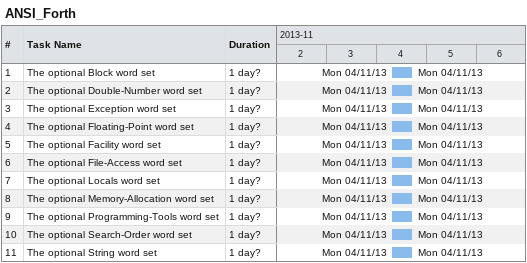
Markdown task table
ANSI_Forth

| ID | Task | Duration | Start | Finish |
|---|---|---|---|---|
| 1 | The optional Block word set | 1d? | 2013-11-04 | 2013-11-04 |
| 2 | The optional Double-Number word set | 1d? | 2013-11-04 | 2013-11-04 |
| 3 | The optional Exception word set | 1d? | 2013-11-04 | 2013-11-04 |
| 4 | The optional Floating-Point word set | 1d? | 2013-11-04 | 2013-11-04 |
| 5 | The optional Facility word set | 1d? | 2013-11-04 | 2013-11-04 |
| 6 | The optional File-Access word set | 1d? | 2013-11-04 | 2013-11-04 |
| 7 | The optional Locals word set | 1d? | 2013-11-04 | 2013-11-04 |
| 8 | The optional Memory-Allocation word set | 1d? | 2013-11-04 | 2013-11-04 |
| 9 | The optional Programming-Tools word set | 1d? | 2013-11-04 | 2013-11-04 |
| 10 | The optional Search-Order word set | 1d? | 2013-11-04 | 2013-11-04 |
| 11 | The optional String word set | 1d? | 2013-11-04 | 2013-11-04 |
